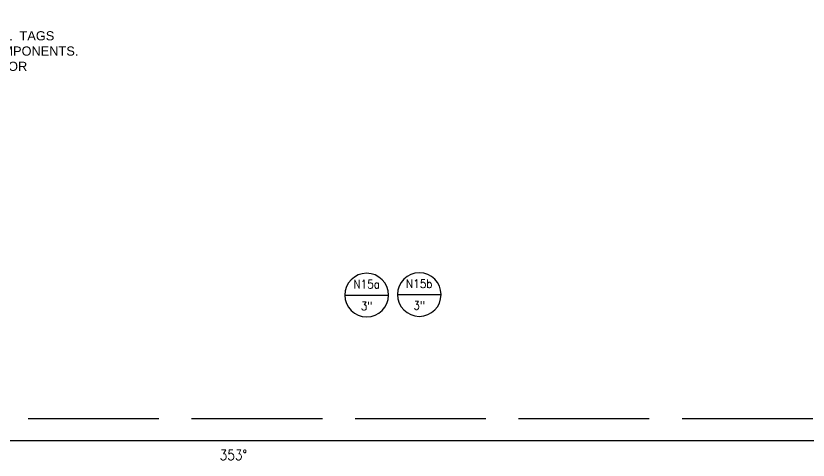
# Model space of a CAD drawing. Extents: x -1889 to 1116, y -977 to 1122.
# Drawn here: x 227.3 to 663.5, y 877.1 to 1121.9 of the extents above; entities that cross this region are included whole.
import ezdxf
from ezdxf.enums import TextEntityAlignment as Align

# ---------------------------------------------------------------- set-up
doc = ezdxf.new("R2010")
doc.units = 0
doc.header["$LTSCALE"] = 12
doc.header["$MEASUREMENT"] = 0
doc.linetypes.add('AM_ISO02W050', pattern=[7.5, 6, -1.5])
doc.layers.get('0').update_dxf_attribs({"linetype": 'CONTINUOUS'})
doc.layers.get('Defpoints').update_dxf_attribs({"linetype": 'CONTINUOUS'})
doc.layers.add('DIM', color=1, linetype='CONTINUOUS')
doc.layers.add('TEXT', color=4, linetype='CONTINUOUS')
doc.styles.add('ROMANS', font='ROMANS.shx', dxfattribs={"width": 0.85, "height": 5.76})
doc.styles.get("Standard").update_dxf_attribs({"font": 'sanss___.ttf'})

# ---------------------------------------------------------------- blocks, each defined once
blk = doc.blocks.new('Nozzle Callout')
blk.add_line((0.25, 0), (-0.25, 0))
blk.add_circle((0, 0), 0.25)
at = {"style": 'ROMANS', "width": 0.9}
for tag, p in [('NZ-ID', (0, 0.125)), ('NZ-SZ', (0, -0.125))]:
    blk.add_attdef(tag, text='', height=0.0975, dxfattribs=at).set_placement(p, align=Align.MIDDLE)

msp = doc.modelspace()

# ---------------------------------------------------------------- linework, layer by layer
msp.add_line((-24, 888), (1080, 888))
at = {"layer": 'Defpoints', "linetype": 'AM_ISO02W050'}
msp.add_line((-36, 900), (1116, 900), dxfattribs=at)

# ---------------------------------------------------------------- block references
at = {"layer": 'DIM'}
ref = msp.add_blockref('Nozzle Callout', (420.38986, 968.04487), dxfattribs=dict(at, xscale=-48, yscale=48, zscale=48))
ref.add_attrib('NZ-ID', 'N15a', dxfattribs={"layer": '0', "height": 4.68, "style": 'ROMANS', "width": 0.9}).set_placement((420.38986, 974.04487), align=Align.MIDDLE)
ref.add_attrib('NZ-SZ', '3"', dxfattribs={"layer": '0', "height": 4.68, "style": 'ROMANS', "width": 0.9}).set_placement((420.38986, 962.04487), align=Align.MIDDLE)
ref = msp.add_blockref('Nozzle Callout', (449.3628, 968.32066), dxfattribs=dict(at, xscale=-48, yscale=48, zscale=48))
ref.add_attrib('NZ-ID', 'N15b', dxfattribs={"layer": '0', "height": 4.68, "style": 'ROMANS', "width": 0.9}).set_placement((449.3628, 974.32066), align=Align.MIDDLE)
ref.add_attrib('NZ-SZ', '3"', dxfattribs={"layer": '0', "height": 4.68, "style": 'ROMANS', "width": 0.9}).set_placement((449.3628, 962.32066), align=Align.MIDDLE)

# ---------------------------------------------------------------- texts
at = {"layer": 'DIM', "style": 'ROMANS', "width": 0.85}
msp.add_text('353%%D', height=5.76, dxfattribs=at).set_placement((346.9903, 879.98978), align=Align.MIDDLE_CENTER)
at = {"layer": 'TEXT', "insert": (95.85082, 1121.77921), "char_height": 5.04, "width": 432.149175, "attachment_point": 1}
msp.add_mtext('{\\L*SHIP LOOSE NOTE:\\P}SHIP LOOSE ITEMS WILL HAVE LABEL  TAGS \\POR WELD DEPOSIT TO IDENTIFY COMPONENTS.\\PSMALL COMPONENTS TO BE BOXED OR\\PBAGGED WITH CLEAR LABELING.', dxfattribs=at)

doc.saveas('drawing.dxf')
